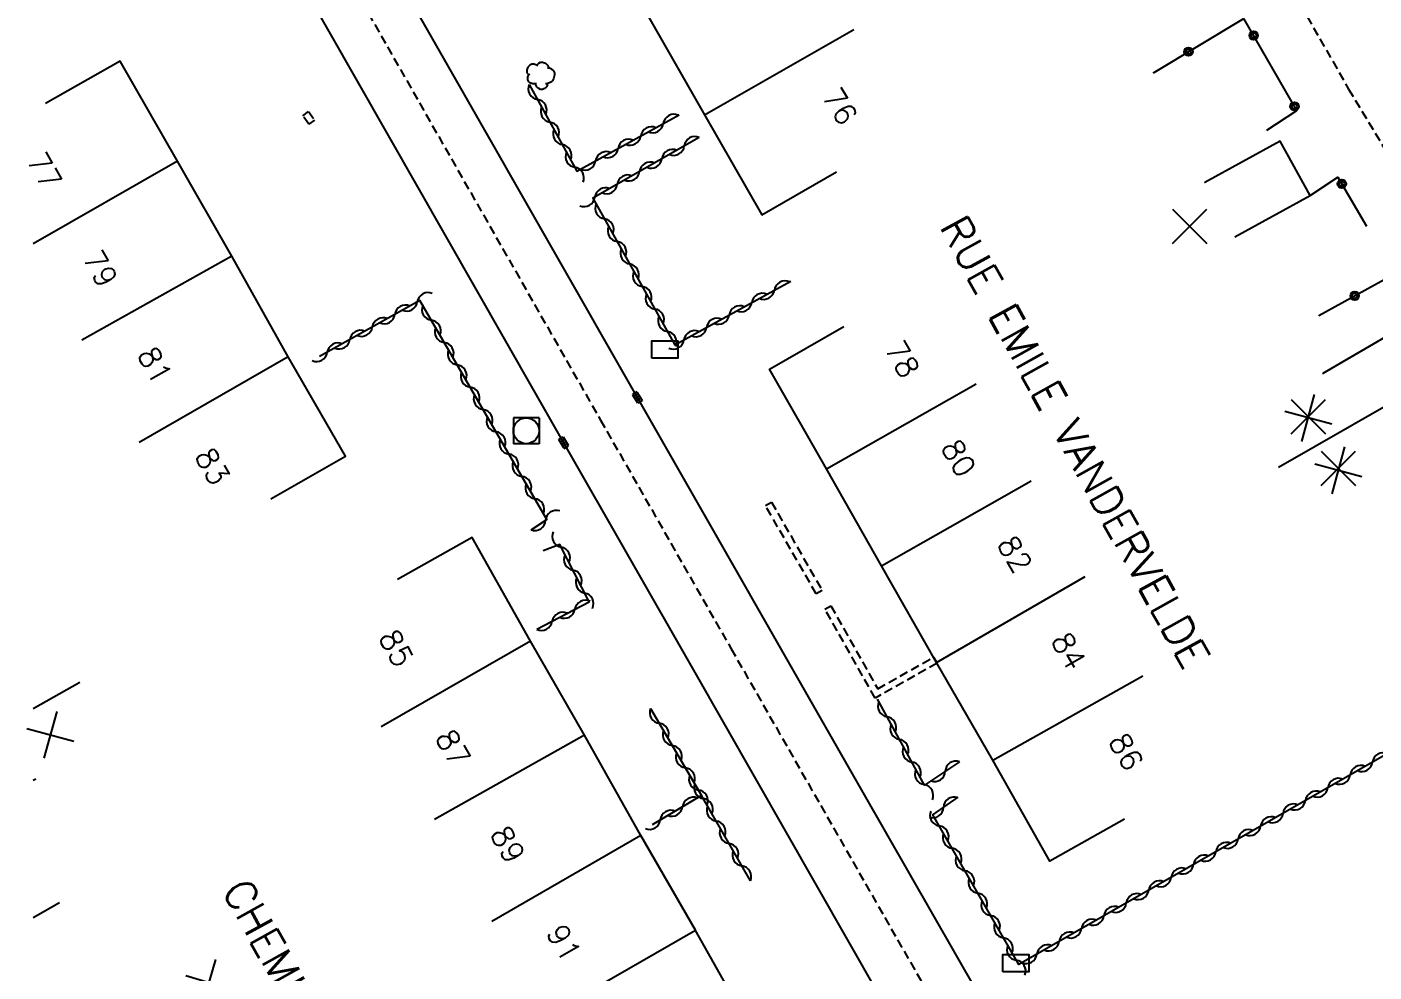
# Model space of a CAD drawing. Header units: millimetres. Extents: x 138000 to 139000, y 124000 to 124998.
# Drawn here: x 137999.6 to 138078, y 124586.1 to 124641.1 of the extents above; entities that cross this region are included whole.
import ezdxf
from ezdxf.enums import TextEntityAlignment as Align

# ---------------------------------------------------------------- set-up
doc = ezdxf.new("R2010")
doc.units = ezdxf.units.MM
doc.linetypes.add('DASHED', pattern=[0.75, 0.5, -0.25])
doc.layers.get('0').update_dxf_attribs({"linetype": 'CONTINUOUS'})
for name, color, linetype in [('W0001', 6, 'DASHED'), ('W0008', 7, 'CONTINUOUS'), ('W0100', 7, 'CONTINUOUS'), ('W0112', 1, 'DASHED'), ('W0300', 7, 'CONTINUOUS'), ('W0310', 3, 'CONTINUOUS'), ('W0322', 7, 'CONTINUOUS'), ('W0400', 7, 'CONTINUOUS'), ('W0420', 7, 'CONTINUOUS'), ('W0989', 7, 'CONTINUOUS'), ('W0991', 7, 'CONTINUOUS'), ('W1102', 7, 'CONTINUOUS'), ('W1471', 7, 'CONTINUOUS')]:
    doc.layers.add(name, color=color, linetype=linetype)
doc.styles.get("Standard").update_dxf_attribs({"font": 'romans.shx', "width": 0.85})

# ---------------------------------------------------------------- blocks, each defined once
blk = doc.blocks.new('t991o')
at = {"color": 0, "linetype": 'Continuous'}
for p, q in [((-1, 1), (1, -1)), ((-1, -1), (1, 1))]:
    blk.add_line(p, q, dxfattribs=at)
blk = doc.blocks.new('t322o')
at = {"color": 0, "linetype": 'Continuous'}
for radius in [0.25, 0.15]:
    blk.add_circle((0, 0), radius, dxfattribs=at)
blk = doc.blocks.new('t310o')
at = {"color": 0, "linetype": 'Continuous'}
for centre, start, end in [((-0.5, 0.375), 216.8699, 323.1304), ((0.5, -0.375), 36.8699, 143.1303)]:
    blk.add_arc(centre, 0.625, start, end, dxfattribs=at)
blk = doc.blocks.new('T400')
for p, q in [((-0.15, 0.3), (0.15, 0.3)), ((-0.15, -0.25), (-0.15, 0.3)), ((-0.15, 0.15), (0.15, 0.15)), ((-0.15, 0), (0.15, 0)), ((0.15, 0.3), (0.15, -0.25)), ((-0.15, -0.15), (0.15, -0.15)), ((-0.15, -0.25), (-0.15, -0.3)), ((-0.15, -0.3), (0.15, -0.3)), ((0.15, -0.3), (0.15, -0.25))]:
    blk.add_line(p, q)
blk = doc.blocks.new('T420')
for p, q in [((0.75, 0.75), (-0.75, 0.75)), ((-0.75, 0.75), (-0.75, -0.75)), ((0.75, 0.75), (0.75, -0.75)), ((0.75, -0.75), (-0.75, -0.75))]:
    blk.add_line(p, q)
blk.add_ellipse((0, 0), major_axis=(-0.53, 0.53), ratio=1, start_param=3.926991, end_param=10.210176)
blk = doc.blocks.new('T1471')
at = {"color": 0, "linetype": 'Continuous', "flags": 128}
blk.add_lwpolyline([(-0.75, -0.5), (-0.75, 0.5), (0.75, 0.5), (0.75, -0.5), (-0.75, -0.5)], dxfattribs=at)
blk = doc.blocks.new('T300')
for p, q in [((-0.171, 0.743), (-0.057, 0.8)), ((-0.057, 0.8), (0.057, 0.8)), ((0.057, 0.8), (0.229, 0.743)), ((-0.8, 0.514), (-0.857, 0.343)), ((-0.857, 0.343), (-0.857, 0.171)), ((-0.857, 0.171), (-0.743, 0.057)), ((-0.686, 0.629), (-0.8, 0.514)), ((-0.8, -0.057), (-0.743, 0.057)), ((-0.743, 0.057), (-0.686, 0.114)), ((-0.571, 0.686), (-0.686, 0.629)), ((-0.457, 0.686), (-0.571, 0.686)), ((-0.286, 0.629), (-0.457, 0.686)), ((-0.286, 0.629), (-0.171, 0.743)), ((-0.229, 0.571), (-0.286, 0.629)), ((0.229, 0.743), (0.343, 0.629)), ((0.343, 0.629), (0.4, 0.514)), ((0.457, 0.457), (0.343, 0.457)), ((0.4, 0.514), (0.4, 0.457)), ((0.571, 0.4), (0.457, 0.457)), ((0.571, 0.4), (0.686, 0.286)), ((0.686, 0.286), (0.743, 0.171)), ((0.743, 0.057), (0.686, -0.171)), ((0.743, 0.171), (0.743, 0.057)), ((-0.8, -0.171), (-0.8, -0.057)), ((-0.8, -0.229), (-0.8, -0.171)), ((-0.743, -0.343), (-0.8, -0.229)), ((-0.686, -0.4), (-0.743, -0.343)), ((-0.514, -0.457), (-0.686, -0.4)), ((-0.4, -0.457), (-0.514, -0.457)), ((-0.4, -0.457), (-0.343, -0.457)), ((-0.343, -0.457), (-0.343, -0.4)), ((-0.343, -0.514), (-0.343, -0.457)), ((-0.286, -0.629), (-0.343, -0.514)), ((-0.171, -0.743), (-0.286, -0.629)), ((-0.057, -0.8), (-0.171, -0.743)), ((0.171, -0.743), (0.057, -0.8)), ((0.229, -0.686), (0.171, -0.743)), ((0.286, -0.457), (0.229, -0.457)), ((0.286, -0.629), (0.229, -0.686)), ((0.457, -0.4), (0.286, -0.457)), ((0.343, -0.514), (0.286, -0.629)), ((0.343, -0.514), (0.343, -0.457)), ((0.571, -0.343), (0.457, -0.4)), ((0.629, -0.286), (0.571, -0.343)), ((0.686, -0.171), (0.629, -0.286)), ((0.057, -0.8), (-0.057, -0.8))]:
    blk.add_line(p, q)

msp = doc.modelspace()

# ---------------------------------------------------------------- linework, layer by layer
at = {"layer": 'W0001'}
for points in [[(138035.03, 124716.996), (138035.03, 124711.058), (138036.647, 124706.46), (138046.602, 124688.608), (138055.819, 124672.21), (138061.816, 124663.155), (138076.523, 124637.456), (138085.3, 124622.886)], [(138017.639, 124645.116), (138033, 124618.21), (138040.605, 124604.903), (138063.319, 124565.195)]]:
    msp.add_lwpolyline(points, dxfattribs=at)
at = {"layer": 'W0008'}
for points in [[(138019.79, 124646.379), (138035.14, 124619.524), (138048.258, 124596.556), (138060.261, 124575.595), (138061.113, 124574.226), (138062.751, 124571.995), (138065.926, 124570.67), (138069.224, 124571.499), (138093.921, 124585.749), (138104.812, 124592.021), (138138.07, 124611.165), (138140.959, 124613.372), (138142.684, 124615.438), (138143.238, 124617.481), (138142.789, 124619.498), (138141.761, 124621.273), (138125.123, 124649.122), (138114.243, 124667.291), (138105.502, 124681.994)], [(138002.177, 124532.938), (138017.797, 124541.914), (138054.454, 124563.075), (138056.482, 124564.621), (138057.58, 124566.48), (138057.625, 124569.432), (138056.929, 124571.206), (138056.313, 124572.338), (138038.43, 124603.661), (138030.861, 124616.894), (138015.487, 124643.854)]]:
    msp.add_lwpolyline(points, dxfattribs=at)
at = {"layer": 'W0100'}
for points in [[(138033.642, 124655.542), (138029.298, 124653.066), (138032.609, 124647.257), (138035.948, 124641.392), (138039.045, 124635.963), (138042.393, 124630.145), (138046.727, 124632.64)], [(138013.826, 124613.622), (138018.158, 124616.118), (138014.829, 124621.894), (138011.561, 124627.732), (138008.389, 124633.262), (138005.059, 124639.088), (138000.718, 124636.608)], [(138015.688, 124635.908), (138015.688, 124635.908)], [(138016.042, 124635.42), (138016.042, 124635.42)], [(138069.895, 124628.865), (138074.278, 124631.272), (138072.543, 124634.431), (138068.16, 124632.024), (138068.16, 124632.024), (138068.16, 124632.024), (138068.16, 124632.024), (138068.16, 124632.024), (138068.16, 124632.024), (138068.16, 124632.024), (138068.16, 124632.024), (138068.16, 124632.024), (138068.16, 124632.024), (138068.16, 124632.024), (138068.16, 124632.024), (138068.16, 124632.024), (138068.16, 124632.024), (138068.16, 124632.024), (138068.16, 124632.024), (138068.16, 124632.024), (138068.16, 124632.024), (138068.16, 124632.024), (138068.16, 124632.024), (138068.16, 124632.024), (138068.16, 124632.024), (138068.16, 124632.024), (138068.16, 124632.024), (138068.16, 124632.024), (138068.16, 124632.024), (138068.16, 124632.024), (138068.16, 124632.024), (138068.16, 124632.024), (138068.16, 124632.024), (138068.16, 124632.024), (138068.16, 124632.024), (138068.16, 124632.024), (138068.16, 124632.024), (138068.16, 124632.024), (138068.16, 124632.024), (138068.16, 124632.024), (138068.16, 124632.024), (138068.16, 124632.024), (138068.16, 124632.024), (138068.16, 124632.024), (138068.16, 124632.024), (138068.16, 124632.024), (138068.16, 124632.024), (138068.16, 124632.024), (138068.16, 124632.024), (138068.16, 124632.024), (138068.16, 124632.024), (138068.16, 124632.024), (138068.16, 124632.024), (138068.16, 124632.024), (138068.16, 124632.024), (138068.16, 124632.024), (138068.16, 124632.024), (138068.16, 124632.024), (138068.16, 124632.024), (138068.16, 124632.024), (138068.16, 124632.024), (138068.16, 124632.024), (138068.16, 124632.024), (138068.16, 124632.024), (138068.16, 124632.024), (138068.16, 124632.024), (138068.16, 124632.024), (138068.16, 124632.024), (138068.16, 124632.024), (138068.16, 124632.024), (138068.16, 124632.024), (138068.16, 124632.024), (138068.16, 124632.024), (138068.16, 124632.024), (138068.16, 124632.024), (138068.16, 124632.024), (138068.16, 124632.024), (138068.16, 124632.024), (138068.16, 124632.024), (138068.16, 124632.024), (138068.16, 124632.024), (138068.16, 124632.024), (138068.16, 124632.024), (138068.16, 124632.024), (138068.16, 124632.024), (138068.16, 124632.024), (138068.16, 124632.024), (138068.16, 124632.024), (138068.16, 124632.024), (138068.16, 124632.024), (138068.16, 124632.024), (138068.16, 124632.024), (138068.16, 124632.024), (138068.16, 124632.024), (138068.16, 124632.024), (138068.16, 124632.024), (138068.16, 124632.024), (138068.16, 124632.024), (138068.16, 124632.024), (138068.16, 124632.024), (138068.16, 124632.024), (138068.16, 124632.024), (138068.16, 124632.024), (138068.16, 124632.024), (138068.16, 124632.024), (138068.16, 124632.024), (138068.16, 124632.024), (138068.16, 124632.024), (138068.16, 124632.024), (138068.16, 124632.024), (138068.16, 124632.024), (138068.16, 124632.024), (138068.16, 124632.024), (138068.16, 124632.024), (138068.16, 124632.024), (138068.16, 124632.024), (138068.16, 124632.024), (138068.16, 124632.024), (138068.16, 124632.024), (138068.16, 124632.024)], [(138063.49, 124595), (138059.13, 124592.553), (138055.828, 124598.437), (138052.549, 124604.103), (138049.354, 124609.724), (138046.15, 124615.374), (138042.824, 124621.17), (138047.161, 124623.658)], [(138079.343, 124623.445), (138075.026, 124620.924), (138075.026, 124620.924), (138075.026, 124620.924), (138075.026, 124620.924), (138075.026, 124620.924), (138075.026, 124620.924), (138075.026, 124620.924), (138075.026, 124620.924), (138075.026, 124620.924), (138075.026, 124620.924), (138075.026, 124620.924), (138075.026, 124620.924), (138075.026, 124620.924), (138075.026, 124620.924), (138075.026, 124620.924), (138075.026, 124620.924), (138075.026, 124620.924), (138075.026, 124620.924), (138075.026, 124620.924), (138075.026, 124620.924), (138075.026, 124620.924), (138075.026, 124620.924), (138075.026, 124620.924), (138075.026, 124620.924), (138075.026, 124620.924), (138075.026, 124620.924), (138075.026, 124620.924), (138075.026, 124620.924), (138075.026, 124620.924), (138075.026, 124620.924), (138075.026, 124620.924), (138075.026, 124620.924), (138075.026, 124620.924), (138075.026, 124620.924), (138075.026, 124620.924), (138075.026, 124620.924), (138075.026, 124620.924), (138075.026, 124620.924), (138075.026, 124620.924), (138075.026, 124620.924), (138075.026, 124620.924), (138075.026, 124620.924), (138075.026, 124620.924), (138075.026, 124620.924), (138075.026, 124620.924), (138075.026, 124620.924), (138075.026, 124620.924), (138075.026, 124620.924), (138075.026, 124620.924), (138075.026, 124620.924), (138075.026, 124620.924), (138075.026, 124620.924), (138075.026, 124620.924), (138075.026, 124620.924), (138075.026, 124620.924), (138075.026, 124620.924), (138075.026, 124620.924), (138075.026, 124620.924), (138075.026, 124620.924), (138075.026, 124620.924), (138075.026, 124620.924), (138075.026, 124620.924), (138075.026, 124620.924), (138075.026, 124620.924), (138075.026, 124620.924), (138075.026, 124620.924), (138075.026, 124620.924), (138075.026, 124620.924), (138075.026, 124620.924), (138075.026, 124620.924), (138075.026, 124620.924), (138075.026, 124620.924), (138075.026, 124620.924), (138075.026, 124620.924), (138075.026, 124620.924), (138075.026, 124620.924), (138075.026, 124620.924), (138075.026, 124620.924), (138075.026, 124620.924), (138075.026, 124620.924), (138075.026, 124620.924), (138075.026, 124620.924), (138075.026, 124620.924), (138075.026, 124620.924), (138075.026, 124620.924), (138075.026, 124620.924), (138075.026, 124620.924), (138075.026, 124620.924), (138075.026, 124620.924), (138075.026, 124620.924), (138075.026, 124620.924), (138075.026, 124620.924), (138075.026, 124620.924), (138075.026, 124620.924), (138075.026, 124620.924), (138075.026, 124620.924), (138075.026, 124620.924), (138075.026, 124620.924), (138075.026, 124620.924), (138075.026, 124620.924), (138075.026, 124620.924), (138075.026, 124620.924), (138075.026, 124620.924), (138075.026, 124620.924), (138075.026, 124620.924), (138075.026, 124620.924), (138075.026, 124620.924), (138075.026, 124620.924), (138075.026, 124620.924), (138075.026, 124620.924), (138075.026, 124620.924), (138075.026, 124620.924), (138075.026, 124620.924), (138075.026, 124620.924), (138075.026, 124620.924), (138075.026, 124620.924)], [(138042.941, 124613.436), (138042.941, 124613.436)], [(138037.462, 124580.256), (138041.813, 124582.719), (138038.509, 124588.557), (138038.528, 124588.541), (138035.355, 124594.045), (138032.063, 124599.884), (138028.92, 124605.358), (138025.542, 124611.376), (138021.182, 124608.928)], [(138045.898, 124608.303), (138045.898, 124608.303)], [(138046.405, 124607.408), (138046.405, 124607.408)], [(138052.379, 124604.423), (138052.379, 124604.423)], [(138049.129, 124602.582), (138049.129, 124602.582)]]:
    msp.add_lwpolyline(points, dxfattribs=at)
at = {"layer": 'W0100', "flags": 128}
msp.add_lwpolyline([(138000.155, 124597.331), (138000, 124597.243)], dxfattribs=at)
at = {"layer": 'W0112'}
for points in [[(138016.042, 124635.42), (138015.688, 124635.908), (138016.012, 124636.143)], [(138016.012, 124636.143), (138016.366, 124635.654)], [(138016.366, 124635.654), (138016.042, 124635.42)], [(138042.594, 124613.236), (138042.941, 124613.436)], [(138045.551, 124608.103), (138042.594, 124613.236)], [(138042.941, 124613.436), (138045.898, 124608.303), (138045.551, 124608.103)], [(138046.057, 124607.211), (138046.405, 124607.408), (138049.129, 124602.582)], [(138048.977, 124602.037), (138046.057, 124607.211)], [(138052.576, 124604.075), (138048.977, 124602.037)], [(138049.129, 124602.582), (138052.379, 124604.423), (138052.576, 124604.075)]]:
    msp.add_lwpolyline(points, dxfattribs=at)
at = {"layer": 'W0310'}
for points in [[(138028.852, 124637.729), (138031.629, 124632.681), (138037.577, 124635.962)], [(138038.743, 124634.643), (138032.56, 124631.108), (138037.326, 124622.578), (138044.07, 124626.291)], [(138028.968, 124611.817), (138029.883, 124612.423), (138022.494, 124625.167), (138016.655, 124621.9)], [(138029.304, 124606.039), (138032.336, 124607.642), (138030.635, 124610.971), (138029.659, 124610.606)], [(138087.463, 124609.905), (138089.386, 124610.972), (138091.808, 124606.267), (138057.332, 124586.546), (138052.338, 124595.256), (138053.801, 124596.274)], [(138053.886, 124598.34), (138051.847, 124596.97), (138049.109, 124601.981)], [(138035.912, 124601.437), (138038.881, 124596.383)], [(138041.717, 124591.419), (138038.884, 124596.377), (138036, 124594.678)]]:
    msp.add_lwpolyline(points, dxfattribs=at)
at = {"layer": 'W0322'}
for points in [[(138065.169, 124638.41), (138065.169, 124638.41), (138065.169, 124638.41), (138065.169, 124638.41), (138065.169, 124638.41), (138065.169, 124638.41), (138065.169, 124638.41), (138065.169, 124638.41), (138065.169, 124638.41), (138065.169, 124638.41), (138065.169, 124638.41), (138065.169, 124638.41), (138065.169, 124638.41), (138065.169, 124638.41), (138065.169, 124638.41), (138065.169, 124638.41), (138065.169, 124638.41), (138065.169, 124638.41), (138065.169, 124638.41), (138070.425, 124641.558)], [(138071.761, 124635.058), (138073.51, 124636.206), (138070.426, 124641.557)], [(138065.169, 124638.41), (138065.169, 124638.41), (138065.169, 124638.41), (138065.169, 124638.41), (138065.169, 124638.41), (138065.169, 124638.41), (138065.169, 124638.41), (138065.169, 124638.41), (138065.169, 124638.41), (138065.169, 124638.41), (138065.169, 124638.41), (138065.169, 124638.41), (138065.169, 124638.41), (138065.169, 124638.41), (138065.169, 124638.41), (138065.169, 124638.41), (138065.169, 124638.41), (138065.169, 124638.41), (138065.169, 124638.41), (138065.169, 124638.41), (138065.169, 124638.41), (138065.169, 124638.41), (138065.169, 124638.41), (138065.169, 124638.41), (138065.169, 124638.41), (138065.169, 124638.41), (138065.169, 124638.41), (138065.169, 124638.41), (138065.169, 124638.41), (138065.169, 124638.41), (138065.169, 124638.41), (138065.169, 124638.41), (138065.169, 124638.41), (138065.169, 124638.41), (138065.169, 124638.41), (138065.169, 124638.41), (138065.169, 124638.41), (138065.169, 124638.41), (138065.169, 124638.41), (138065.169, 124638.41), (138065.169, 124638.41), (138065.169, 124638.41), (138065.169, 124638.41), (138065.169, 124638.41), (138065.169, 124638.41), (138065.169, 124638.41), (138065.169, 124638.41), (138065.169, 124638.41), (138065.169, 124638.41), (138065.169, 124638.41), (138065.169, 124638.41), (138065.169, 124638.41), (138065.169, 124638.41), (138065.169, 124638.41), (138065.169, 124638.41), (138065.169, 124638.41), (138065.169, 124638.41), (138065.169, 124638.41), (138065.169, 124638.41), (138065.169, 124638.41), (138065.169, 124638.41), (138065.169, 124638.41), (138065.169, 124638.41), (138065.169, 124638.41), (138065.169, 124638.41), (138065.169, 124638.41), (138065.169, 124638.41), (138065.169, 124638.41), (138065.169, 124638.41), (138065.169, 124638.41), (138065.169, 124638.41), (138065.169, 124638.41), (138065.169, 124638.41), (138065.169, 124638.41), (138065.169, 124638.41), (138065.169, 124638.41), (138065.169, 124638.41), (138065.169, 124638.41), (138065.169, 124638.41), (138065.169, 124638.41), (138065.169, 124638.41), (138065.169, 124638.41), (138065.169, 124638.41), (138065.169, 124638.41), (138065.169, 124638.41), (138065.169, 124638.41), (138065.169, 124638.41), (138065.169, 124638.41), (138065.169, 124638.41), (138065.169, 124638.41), (138065.169, 124638.41), (138065.169, 124638.41), (138065.169, 124638.41), (138065.169, 124638.41), (138065.169, 124638.41), (138065.169, 124638.41), (138065.169, 124638.41), (138065.169, 124638.41), (138065.169, 124638.41), (138065.169, 124638.41), (138065.169, 124638.41)], [(138074.281, 124631.27), (138074.281, 124631.27), (138074.281, 124631.27), (138074.281, 124631.27), (138074.281, 124631.27), (138074.281, 124631.27), (138074.281, 124631.27), (138074.281, 124631.27), (138074.281, 124631.27), (138074.281, 124631.27), (138074.281, 124631.27), (138074.281, 124631.27), (138074.281, 124631.27), (138074.281, 124631.27), (138074.281, 124631.27), (138074.281, 124631.27), (138074.281, 124631.27), (138074.281, 124631.27), (138075.901, 124632.325), (138077.555, 124629.488)], [(138074.281, 124631.27), (138074.281, 124631.27), (138074.281, 124631.27), (138074.281, 124631.27), (138074.281, 124631.27), (138074.281, 124631.27), (138074.281, 124631.27), (138074.281, 124631.27), (138074.281, 124631.27), (138074.281, 124631.27), (138074.281, 124631.27), (138074.281, 124631.27), (138074.281, 124631.27), (138074.281, 124631.27), (138074.281, 124631.27), (138074.281, 124631.27), (138074.281, 124631.27), (138074.281, 124631.27), (138074.281, 124631.27), (138074.281, 124631.27), (138074.281, 124631.27), (138074.281, 124631.27), (138074.281, 124631.27), (138074.281, 124631.27), (138074.281, 124631.27), (138074.281, 124631.27), (138074.281, 124631.27), (138074.281, 124631.27), (138074.281, 124631.27), (138074.281, 124631.27), (138074.281, 124631.27), (138074.281, 124631.27), (138074.281, 124631.27), (138074.281, 124631.27), (138074.281, 124631.27), (138074.281, 124631.27), (138074.281, 124631.27), (138074.281, 124631.27), (138074.281, 124631.27), (138074.281, 124631.27), (138074.281, 124631.27), (138074.281, 124631.27), (138074.281, 124631.27), (138074.281, 124631.27), (138074.281, 124631.27), (138074.281, 124631.27), (138074.281, 124631.27), (138074.281, 124631.27), (138074.281, 124631.27), (138074.281, 124631.27), (138074.281, 124631.27), (138074.281, 124631.27), (138074.281, 124631.27), (138074.281, 124631.27), (138074.281, 124631.27), (138074.281, 124631.27), (138074.281, 124631.27), (138074.281, 124631.27), (138074.281, 124631.27), (138074.281, 124631.27), (138074.281, 124631.27), (138074.281, 124631.27), (138074.281, 124631.27), (138074.281, 124631.27), (138074.281, 124631.27), (138074.281, 124631.27), (138074.281, 124631.27), (138074.281, 124631.27), (138074.281, 124631.27), (138074.281, 124631.27), (138074.281, 124631.27), (138074.281, 124631.27), (138074.281, 124631.27), (138074.281, 124631.27), (138074.281, 124631.27), (138074.281, 124631.27), (138074.281, 124631.27), (138074.281, 124631.27), (138074.281, 124631.27), (138074.281, 124631.27), (138074.281, 124631.27), (138074.281, 124631.27), (138074.281, 124631.27), (138074.281, 124631.27), (138074.281, 124631.27), (138074.281, 124631.27), (138074.281, 124631.27), (138074.281, 124631.27), (138074.281, 124631.27), (138074.281, 124631.27), (138074.281, 124631.27), (138074.281, 124631.27), (138074.281, 124631.27), (138074.281, 124631.27), (138074.281, 124631.27), (138074.281, 124631.27), (138074.281, 124631.27), (138074.281, 124631.27), (138074.281, 124631.27), (138074.281, 124631.27), (138074.281, 124631.27)], [(138074.792, 124624.29), (138074.792, 124624.29), (138074.792, 124624.29), (138074.792, 124624.29), (138074.792, 124624.29), (138074.792, 124624.29), (138074.792, 124624.29), (138074.792, 124624.29), (138074.792, 124624.29), (138074.792, 124624.29), (138074.792, 124624.29), (138074.792, 124624.29), (138074.792, 124624.29), (138074.792, 124624.29), (138074.792, 124624.29), (138074.792, 124624.29), (138074.792, 124624.29), (138074.792, 124624.29), (138074.792, 124624.29), (138078.978, 124626.589)], [(138074.792, 124624.29), (138074.792, 124624.29), (138074.792, 124624.29), (138074.792, 124624.29), (138074.792, 124624.29), (138074.792, 124624.29), (138074.792, 124624.29), (138074.792, 124624.29), (138074.792, 124624.29), (138074.792, 124624.29), (138074.792, 124624.29), (138074.792, 124624.29), (138074.792, 124624.29), (138074.792, 124624.29), (138074.792, 124624.29), (138074.792, 124624.29), (138074.792, 124624.29), (138074.792, 124624.29), (138074.792, 124624.29), (138074.792, 124624.29), (138074.792, 124624.29), (138074.792, 124624.29), (138074.792, 124624.29), (138074.792, 124624.29), (138074.792, 124624.29), (138074.792, 124624.29), (138074.792, 124624.29), (138074.792, 124624.29), (138074.792, 124624.29), (138074.792, 124624.29), (138074.792, 124624.29), (138074.792, 124624.29), (138074.792, 124624.29), (138074.792, 124624.29), (138074.792, 124624.29), (138074.792, 124624.29), (138074.792, 124624.29), (138074.792, 124624.29), (138074.792, 124624.29), (138074.792, 124624.29), (138074.792, 124624.29), (138074.792, 124624.29), (138074.792, 124624.29), (138074.792, 124624.29), (138074.792, 124624.29), (138074.792, 124624.29), (138074.792, 124624.29), (138074.792, 124624.29), (138074.792, 124624.29), (138074.792, 124624.29), (138074.792, 124624.29), (138074.792, 124624.29), (138074.792, 124624.29), (138074.792, 124624.29), (138074.792, 124624.29), (138074.792, 124624.29), (138074.792, 124624.29), (138074.792, 124624.29), (138074.792, 124624.29), (138074.792, 124624.29), (138074.792, 124624.29), (138074.792, 124624.29), (138074.792, 124624.29), (138074.792, 124624.29), (138074.792, 124624.29), (138074.792, 124624.29), (138074.792, 124624.29), (138074.792, 124624.29), (138074.792, 124624.29), (138074.792, 124624.29), (138074.792, 124624.29), (138074.792, 124624.29), (138074.792, 124624.29), (138074.792, 124624.29), (138074.792, 124624.29), (138074.792, 124624.29), (138074.792, 124624.29), (138074.792, 124624.29), (138074.792, 124624.29), (138074.792, 124624.29), (138074.792, 124624.29), (138074.792, 124624.29), (138074.792, 124624.29), (138074.792, 124624.29), (138074.792, 124624.29), (138074.792, 124624.29), (138074.792, 124624.29), (138074.792, 124624.29), (138074.792, 124624.29), (138074.792, 124624.29), (138074.792, 124624.29), (138074.792, 124624.29), (138074.792, 124624.29), (138074.792, 124624.29), (138074.792, 124624.29), (138074.792, 124624.29), (138074.792, 124624.29), (138074.792, 124624.29), (138074.792, 124624.29), (138074.792, 124624.29), (138074.792, 124624.29)], [(138001.534, 124590.135), (138000, 124589.265)]]:
    msp.add_lwpolyline(points, dxfattribs=at)
at = {"layer": 'W1102'}
for points in [[(138039.045, 124635.963), (138047.731, 124640.918)], [(138008.389, 124633.262), (138000, 124628.45)], [(138011.561, 124627.732), (138002.835, 124622.847)], [(138014.829, 124621.894), (138006.165, 124616.901)], [(138046.15, 124615.374), (138054.849, 124620.307)], [(138081.113, 124620.414), (138072.436, 124615.443)], [(138049.354, 124609.724), (138058.047, 124614.666)], [(138052.549, 124604.103), (138061.204, 124609.112)], [(138028.92, 124605.358), (138020.248, 124600.378)], [(138055.828, 124598.437), (138064.549, 124603.331)], [(138032.063, 124599.884), (138023.352, 124594.972)], [(138035.35, 124594.041), (138026.687, 124589.047)], [(138038.521, 124588.534), (138029.858, 124583.541)]]:
    msp.add_lwpolyline(points, dxfattribs=at)
at = {"layer": 'W1102', "flags": 128}
msp.add_lwpolyline([(138000, 124601.437), (138002.709, 124602.97)], dxfattribs=at)

# ---------------------------------------------------------------- block references
at = {"layer": 'W0300'}
msp.add_blockref('T300', (138029.575, 124638.223), dxfattribs=at)
at = {"layer": 'W0310'}
for p, rotation in [((138029.334, 124636.853), 298.8159836331163), ((138030.057, 124635.539), 298.8159836331163), ((138035.34, 124634.728), 28.88178070810668), ((138036.654, 124635.453), 28.88178070810668), ((138030.78, 124634.224), 298.8159836331163), ((138034.027, 124634.004), 28.88178070810668), ((138037.875, 124634.147), 209.7578868867746), ((138031.503, 124632.91), 298.8159836331163), ((138032.714, 124633.279), 28.88178070810668), ((138036.573, 124633.402), 209.7578868867746), ((138035.27, 124632.658), 209.7578868867746), ((138033.968, 124631.913), 209.7578868867746), ((138032.666, 124631.169), 209.7578868867746), ((138033.232, 124629.905), 299.1936088564342), ((138033.964, 124628.596), 299.1936088564342), ((138034.695, 124627.286), 299.1936088564342), ((138035.427, 124625.977), 299.1936088564342), ((138043.113, 124625.764), 28.83544569958263), ((138022.344, 124625.083), 209.2275308343199), ((138036.159, 124624.667), 299.1936088564342), ((138041.799, 124625.041), 28.83544569958263), ((138021.035, 124624.351), 209.2275308343199), ((138023.16, 124624.018), 120.1051014427506), ((138040.485, 124624.317), 28.83544569958263), ((138019.726, 124623.618), 209.2275308343199), ((138023.913, 124622.72), 120.1051014427506), ((138036.89, 124623.358), 299.1936088564342), ((138039.171, 124623.594), 28.83544569958263), ((138017.108, 124622.154), 209.2275308343199), ((138018.417, 124622.886), 209.2275308343199), ((138037.857, 124622.871), 28.83544569958263), ((138024.665, 124621.422), 120.1051014427506), ((138025.418, 124620.125), 120.1051014427506), ((138026.17, 124618.827), 120.1051014427506), ((138026.922, 124617.529), 120.1051014427506), ((138027.675, 124616.232), 120.1051014427506), ((138028.427, 124614.934), 120.1051014427506), ((138029.18, 124613.636), 120.1051014427506), ((138029.802, 124612.369), 33.51617136356919), ((138030.711, 124610.821), 117.0654809997853), ((138031.394, 124609.486), 117.0654809997853), ((138032.076, 124608.15), 117.0654809997853), ((138030.188, 124606.506), 27.86502204176755), ((138031.514, 124607.207), 27.86502204176755), ((138049.668, 124600.957), 118.6521518950509), ((138036.419, 124600.575), 300.4322401400708), ((138037.178, 124599.281), 300.4322401400708), ((138050.388, 124599.641), 118.6521518950509), ((138037.938, 124597.988), 300.4322401400708), ((138051.107, 124598.324), 118.6521518950509), ((138077.912, 124598.318), 209.77042912763), ((138051.826, 124597.008), 118.6521518950509), ((138053.056, 124597.782), 213.8971146913002), ((138076.61, 124597.573), 209.77042912763), ((138038.698, 124596.695), 300.4322401400708), ((138038.988, 124596.194), 119.7436568556132), ((138075.308, 124596.829), 209.77042912763), ((138037.773, 124595.722), 210.5027997190256), ((138052.954, 124595.685), 34.83134548132535), ((138074.006, 124596.084), 209.77042912763), ((138036.48, 124594.961), 210.5027997190256), ((138039.733, 124594.892), 119.7436568556132), ((138052.711, 124594.606), 119.828507367646), ((138072.704, 124595.339), 209.77042912763), ((138071.402, 124594.594), 209.77042912763), ((138040.477, 124593.59), 119.7436568556132), ((138053.457, 124593.305), 119.828507367646), ((138070.1, 124593.849), 209.77042912763), ((138041.221, 124592.287), 119.7436568556132), ((138068.798, 124593.105), 209.77042912763), ((138054.203, 124592.004), 119.828507367646), ((138066.194, 124591.615), 209.77042912763), ((138067.496, 124592.36), 209.77042912763), ((138054.949, 124590.702), 119.828507367646), ((138064.892, 124590.87), 209.77042912763), ((138063.589, 124590.125), 209.77042912763), ((138055.695, 124589.401), 119.828507367646), ((138062.287, 124589.381), 209.77042912763), ((138060.985, 124588.636), 209.77042912763), ((138056.441, 124588.1), 119.828507367646), ((138059.683, 124587.891), 209.77042912763), ((138057.187, 124586.799), 119.828507367646), ((138058.381, 124587.146), 209.77042912763)]:
    msp.add_blockref('t310o', p, dxfattribs=dict(at, rotation=rotation))
at = {"layer": 'W0322'}
for p, rotation in [((138070.997, 124640.567), 119.956644698234), ((138067.207, 124639.63), 30.91900651053543), ((138073.369, 124636.451), 119.956644698234), ((138076.123, 124631.943), 300.242705592191), ((138076.874, 124625.433), 28.77610096088464)]:
    msp.add_blockref('t322o', p, dxfattribs=dict(at, rotation=rotation))
at = {"layer": 'W0400'}
for p, rotation in [((138035.14, 124619.524), 211.0528949429936), ((138030.861, 124616.894), 30.649075450498)]:
    msp.add_blockref('T400', p, dxfattribs=dict(at, rotation=rotation))
at = {"layer": 'W0420'}
msp.add_blockref('T420', (138028.68, 124617.585), dxfattribs=at)
at = {"layer": 'W0991'}
for p in [(138067.274, 124629.482), (138074.176, 124618.412), (138075.916, 124615.405)]:
    msp.add_blockref('t991o', p, dxfattribs=at)
for p, rotation in [((138074.17, 124618.33), 119.9464504374476), ((138075.925, 124615.279), 119.8750280487103), ((138000.997, 124599.904), 299.5130641950108), ((138010.229, 124585.485), 118.5324216693986)]:
    msp.add_blockref('t991o', p, dxfattribs=dict(at, rotation=rotation))
at = {"layer": 'W1471'}
for p in [(138036.746, 124622.313), (138057.161, 124586.624)]:
    msp.add_blockref('T1471', p, dxfattribs=at)

# ---------------------------------------------------------------- texts
at = {"layer": 'W0989'}
for s, p in [('RUE EMILE VANDERVELDE', (138060.604, 124616.942)), ('CHEMIN DE TERRE', (138016.876, 124581.965))]:
    msp.add_text(s, height=1.75, rotation=298.91612, dxfattribs=at).set_placement(p, align=Align.MIDDLE)
at = {"layer": 'W0991'}
for s, height, rotation, p in [('76', 1.25, 302.28506, (138046.93, 124636.465)), ('77', 1.25, 299.74626, (138000.646, 124632.702)), ('79', 1.25, 299.83927, (138003.903, 124627.014)), ('78', 1.25, 299.84846, (138050.558, 124621.756)), ('81', 1.25, 299.24413, (138007.087, 124621.393)), ('80', 1.25, 299.55619, (138053.841, 124616.002)), ('83', 1.25, 299.95564, (138010.429, 124615.511)), ('82', 1.249, 300.0602, (138057.111, 124610.4)), ('85', 1.25, 299.30703, (138021.127, 124604.94)), ('84', 1.249, 300.0602, (138060.247, 124604.777)), ('87', 1.25, 299.86223, (138024.421, 124599.135)), ('86', 1.25, 299.29783, (138063.583, 124598.92)), ('89', 1.25, 299.41969, (138027.612, 124593.526)), ('91', 1.25, 299.95834, (138030.877, 124587.798))]:
    msp.add_text(s, height=height, rotation=rotation, dxfattribs=at).set_placement(p, align=Align.MIDDLE)

doc.saveas('drawing.dxf')
